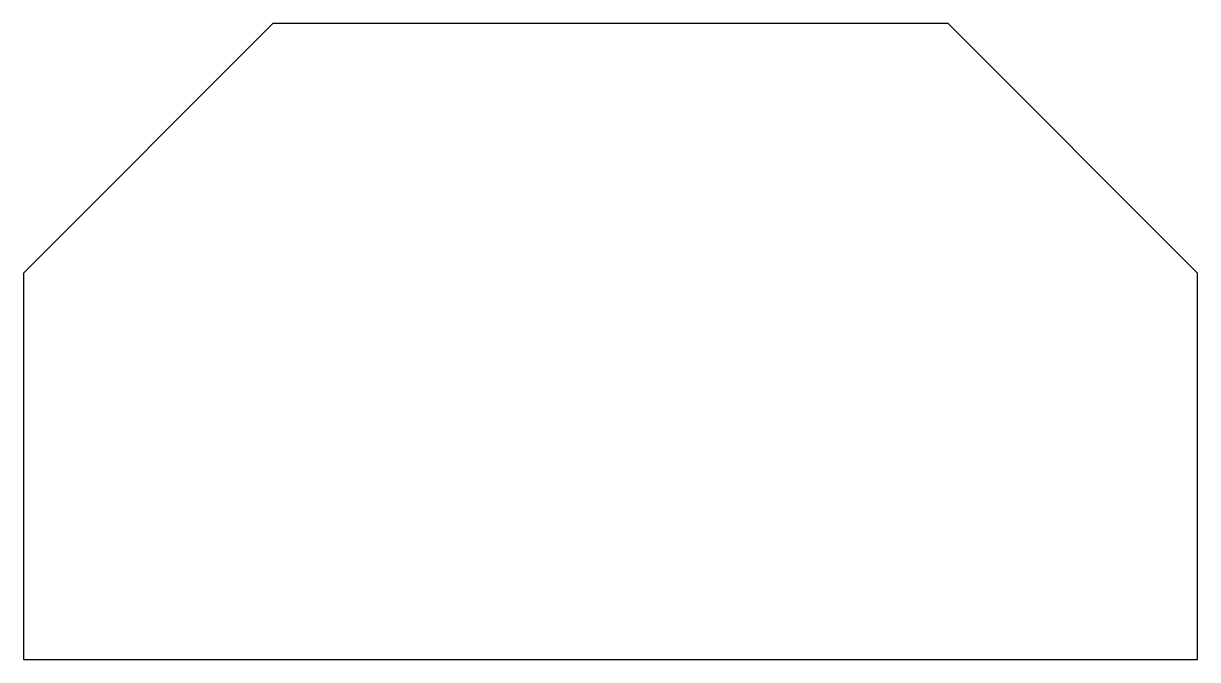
# Model space of a CAD drawing. Header units: millimetres. Extents: x 0 to 120, y 0 to 65.
import ezdxf

# ---------------------------------------------------------------- set-up
doc = ezdxf.new("R2010")
doc.units = ezdxf.units.MM
doc.layers.add('Obrys', color=2, linetype='Continuous', lineweight=30)

msp = doc.modelspace()

# ---------------------------------------------------------------- linework, layer by layer
at = {"layer": 'Obrys'}
for points in [[(0, 65)], [(25.5, 65), (0, 39.5), (0, 0), (120, 0), (120, 39.5), (94.5, 65)]]:
    msp.add_lwpolyline(points, close=True, dxfattribs=at)

doc.saveas('drawing.dxf')
